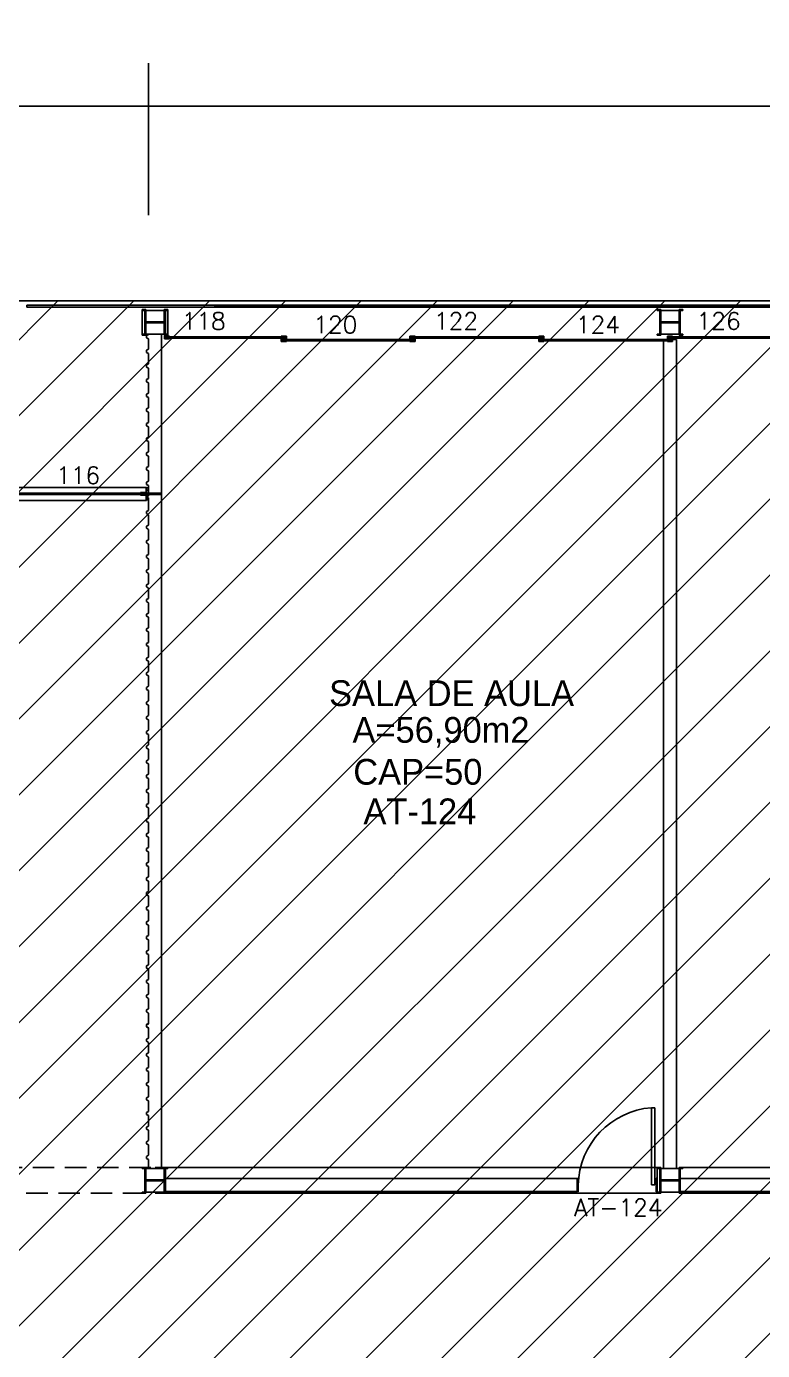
# Model space of a CAD drawing. Extents: x 966 to 1086, y 39 to 70.
# Drawn here: x 1051.29 to 1059.87, y 54.78 to 70.21 of the extents above; entities that cross this region are included whole.
import ezdxf
from ezdxf.enums import TextEntityAlignment as Align

# ---------------------------------------------------------------- set-up
doc = ezdxf.new("R2010")
doc.units = 0
doc.header["$LTSCALE"] = 0.5
doc.header["$MEASUREMENT"] = 0
doc.header["$PDMODE"] = 34
doc.header["$PDSIZE"] = 0.1
doc.linetypes.add('DASHED', pattern=[0.75, 0.5, -0.25])
doc.layers.get('0').update_dxf_attribs({"color": 3, "linetype": 'CONTINUOUS'})
doc.layers.get('DEFPOINTS').update_dxf_attribs({"linetype": 'CONTINUOUS'})
for name, color, linetype in [('3', 2, 'CONTINUOUS'), ('DIVISORIA', 1, 'CONTINUOUS'), ('ENDEREÇO', 2, 'CONTINUOUS'), ('MATRIZ', 2, 'CONTINUOUS'), ('MATRIZ-1', 1, 'CONTINUOUS'), ('NMOD', 2, 'CONTINUOUS'), ('PROJ', 1, 'DASHED'), ('TEXTO-CENTRO-CUSTO', 2, 'CONTINUOUS')]:
    doc.layers.add(name, color=color, linetype=linetype)
doc.styles.add('FONTE', font='FONTE.shx', dxfattribs={"height": 0.4})
doc.styles.add('ROMANS', font='simplex.shx', dxfattribs={"height": 0.3})
doc.styles.add('UNB-100', font='simplex.shx', dxfattribs={"height": 0.2})
doc.dimstyles.new('1', dxfattribs={"dimtxt": 0.3, "dimasz": 0.18, "dimexe": 0.5, "dimexo": 1, "dimgap": 0.08, "dimtad": 1, "dimdec": 4, "dimzin": 12, "dimdsep": 46, "dimtxsty": 'ROMANS', "dimblk1": 'NONE', "dimblk2": 'NONE', "dimsah": 1, "dimcen": 0, "dimclrd": 2, "dimclre": 2, "dimclrt": 2, "dimadec": 0, "dimazin": 0, "dimtfac": 1, "dimtdec": 4, "dimtofl": 0, "dimtmove": 2, "dimatfit": 3, "dimldrblk": 'NONE', "dimfxl": 0, "dimtolj": 1, "dimtzin": 4, "dimarcsym": 0})

# ---------------------------------------------------------------- blocks, each defined once
blk = doc.blocks.new('*D9')
at = {"layer": 'DEFPOINTS', "color": 0, "linetype": 'Continuous'}
for p in [(1052.717, 69.283), (1052.717, 67.013), (1070.717, 66.625)]:
    blk.add_point(p, dxfattribs=at)
at = {"layer": 'TEXTO-CENTRO-CUSTO', "color": 2, "linetype": 'Continuous', "lineweight": -2}
for p, q in [((1052.717, 68.013), (1052.717, 69.783)), ((1070.717, 67.625), (1070.717, 69.783)), ((1070.717, 69.283), (1052.717, 69.283))]:
    blk.add_line(p, q, dxfattribs=at)
at = {"layer": 'TEXTO-CENTRO-CUSTO', "color": 2, "linetype": 'Continuous', "insert": (1061.717, 69.513), "char_height": 0.3, "attachment_point": 5, "style": 'ROMANS'}
blk.add_mtext('\\A1;Salas de Aula', dxfattribs=at)
blk = doc.blocks.new('_NONE')
at = {"color": 0, "linetype": 'ByBlock'}
blk.add_circle((0, 0), 0.25, dxfattribs=at)
blk = doc.blocks.new('*D10')
at = {"color": 2, "linetype": 'ByBlock'}
for p, q in [((796.792, 160.257), (796.792, 162.027)), ((802.641, 160.257), (802.641, 162.027)), ((802.641, 161.527), (796.792, 161.527))]:
    blk.add_line(p, q, dxfattribs=at)
at = {"layer": 'DEFPOINTS', "color": 0, "linetype": 'ByBlock'}
for p in [(796.792, 161.527), (796.792, 159.257), (802.641, 159.257)]:
    blk.add_point(p, dxfattribs=at)
at = {"color": 2, "linetype": 'ByBlock', "insert": (799.717, 161.757), "char_height": 0.3, "attachment_point": 5, "style": 'ROMANS'}
blk.add_mtext('\\A1;Entrada', dxfattribs=at)

msp = doc.modelspace()

# ---------------------------------------------------------------- hatches: boundary and pattern name
at = {"layer": 'DIVISORIA'}
h = msp.add_hatch(dxfattribs=at)
h.set_pattern_fill('ANSI31', color=256, scale=5, style=0)
h.paths.add_polyline_path([(965.64165, 67.0132), (965.64165, 42.5132), (1085.94106, 42.5132), (1085.94106, 67.0132)])

# ---------------------------------------------------------------- linework, layer by layer
msp.add_lwpolyline([(965.64165, 67.0132), (1085.94106, 67.0132), (1085.94106, 42.5132), (965.64165, 42.5132)], close=True)
at = {"layer": 'MATRIZ'}
for p, q in [((1052.86707, 56.90082), (1052.86707, 66.6252)), ((1058.71665, 56.90082), (1058.71665, 66.56448)), ((1058.71665, 66.56448), (1058.86665, 66.56448)), ((1058.86665, 66.56448), (1058.86665, 56.90082)), ((1058.57612, 57.61034), (1058.61612, 57.61034)), ((1058.57612, 56.71034), (1058.57612, 57.61034)), ((1058.61612, 57.61034), (1058.61612, 56.71034)), ((1052.71655, 56.90082), (1052.89965, 56.90082)), ((1052.89965, 56.91282), (1052.94165, 56.91282)), ((1052.89965, 56.91282), (1052.89965, 56.61282)), ((1052.91165, 56.90082), (1052.94165, 56.90082)), ((1052.91165, 56.90082), (1052.91165, 56.62482)), ((1057.71175, 56.78482), (1052.91165, 56.78482)), ((1052.94165, 56.90082), (1052.94165, 56.91282)), ((1057.71175, 56.63482), (1057.71175, 56.78482)), ((1057.71675, 56.79077), (1057.71675, 56.63077)), ((1057.71675, 56.79077), (1057.72175, 56.79077)), ((1057.72175, 56.79077), (1057.72175, 56.63077)), ((1058.63165, 56.79077), (1058.63665, 56.79077)), ((1058.63165, 56.79077), (1058.63165, 56.63077)), ((1058.63665, 56.79077), (1058.63665, 56.63077)), ((1058.64165, 56.91282), (1058.68365, 56.91282)), ((1058.64165, 56.90082), (1058.64165, 56.91282)), ((1058.64165, 56.90125), (1058.64165, 56.91282)), ((1058.64165, 56.90082), (1058.64165, 56.62482)), ((1058.64165, 56.90082), (1058.67165, 56.90082)), ((1058.67165, 56.90082), (1058.67165, 56.62482)), ((1058.68365, 56.91282), (1058.68365, 56.61282)), ((1058.68365, 56.91282), (1058.68365, 56.61325)), ((1058.68365, 56.90082), (1058.89965, 56.90082)), ((1058.89965, 56.91282), (1058.89965, 56.61282)), ((1058.89965, 56.91282), (1058.94165, 56.91282)), ((1058.91165, 56.90082), (1058.91165, 56.62482)), ((1058.91165, 56.90082), (1058.94165, 56.90082)), ((1058.91165, 56.78482), (1063.71175, 56.78482)), ((1058.94165, 56.90082), (1058.94165, 56.91282)), ((1052.71655, 56.76882), (1052.89965, 56.76882)), ((1052.71655, 56.75682), (1052.89965, 56.75682)), ((1052.91165, 56.63482), (1057.71175, 56.63482)), ((1057.71675, 56.63077), (1057.72175, 56.63077)), ((1058.61612, 56.71034), (1058.57612, 56.71034)), ((1058.63165, 56.63077), (1058.63665, 56.63077)), ((1058.68365, 56.76882), (1058.89965, 56.76882)), ((1058.68365, 56.75682), (1058.89965, 56.75682)), ((1058.91165, 56.63482), (1063.71175, 56.63482)), ((1052.71655, 56.62482), (1052.89965, 56.62482)), ((1052.94165, 56.61282), (1052.89965, 56.61282)), ((1052.94165, 56.62482), (1052.91165, 56.62482)), ((1052.94165, 56.61282), (1052.94165, 56.62482)), ((1058.64165, 56.61282), (1058.64165, 56.62482)), ((1058.67165, 56.62482), (1058.64165, 56.62482)), ((1058.68365, 56.61282), (1058.64165, 56.61282)), ((1058.68365, 56.62482), (1058.89965, 56.62482)), ((1058.94165, 56.61325), (1058.89965, 56.61325)), ((1058.94165, 56.61282), (1058.89965, 56.61282)), ((1058.94165, 56.62482), (1058.91165, 56.62482)), ((1058.94165, 56.61325), (1058.94165, 56.62525)), ((1058.94165, 56.61282), (1058.94165, 56.62482))]:
    msp.add_line(p, q, dxfattribs=at)
msp.add_arc((1058.64558, 56.68887), 0.92408, 94.310497, 178.642288, dxfattribs=at)
at = {"layer": 'MATRIZ-1'}
for p, q in [((1085.94106, 67.0132), (965.64165, 67.0132)), ((1085.94106, 66.9632), (1051.29606, 66.9632)), ((1051.29606, 66.9632), (1051.29606, 66.9382)), ((1085.94106, 66.9382), (1051.29606, 66.9382)), ((1052.64165, 66.9132), (1052.68365, 66.9132)), ((1052.64165, 66.9012), (1052.64165, 66.9132)), ((1052.64165, 66.9012), (1052.64165, 66.6252)), ((1052.64165, 66.9012), (1052.67165, 66.9012)), ((1052.67165, 66.9012), (1052.67165, 66.6252)), ((1052.68365, 66.9132), (1052.68365, 66.6132)), ((1052.68365, 66.9012), (1052.89965, 66.9012)), ((1052.89965, 66.9132), (1052.94165, 66.9132)), ((1052.89965, 66.9132), (1052.89965, 66.6132)), ((1052.91165, 66.9012), (1052.94165, 66.9012)), ((1052.91165, 66.9012), (1052.91165, 66.6252)), ((1052.94165, 66.9012), (1052.94165, 66.9132)), ((1052.94165, 66.9012), (1052.94165, 66.6252)), ((1082.69123, 66.94754), (1053.47973, 66.94754)), ((1058.64165, 66.91362), (1058.68365, 66.91362)), ((1058.64165, 66.90162), (1058.64165, 66.91362)), ((1058.64165, 66.90162), (1058.67165, 66.90162)), ((1058.67165, 66.90162), (1058.67165, 66.62562)), ((1058.67165, 66.9012), (1058.67165, 66.62562)), ((1058.68365, 66.91362), (1058.68365, 66.61362)), ((1058.68365, 66.9132), (1058.68365, 66.61362)), ((1058.68365, 66.90162), (1058.89965, 66.90162)), ((1058.89965, 66.91362), (1058.89965, 66.61362)), ((1058.89965, 66.91362), (1058.94165, 66.91362)), ((1058.89965, 66.9132), (1058.89965, 66.61362)), ((1058.91165, 66.90162), (1058.91165, 66.62562)), ((1058.91165, 66.90162), (1058.94165, 66.90162)), ((1058.91165, 66.9012), (1058.91165, 66.62562)), ((1058.94165, 66.90162), (1058.94165, 66.91362)), ((1052.68365, 66.7692), (1052.89965, 66.7692)), ((1052.68365, 66.7572), (1052.89965, 66.7572)), ((1058.68365, 66.76962), (1058.89965, 66.76962)), ((1058.68365, 66.75762), (1058.89965, 66.75762)), ((1052.64165, 66.6132), (1052.64165, 66.6252)), ((1052.67165, 66.6252), (1052.64165, 66.6252)), ((1052.68365, 66.6132), (1052.64165, 66.6132)), ((1052.68365, 66.6252), (1052.89965, 66.6252)), ((1052.69155, 66.60798), (1052.71655, 66.62048)), ((1052.69155, 66.58298), (1052.69155, 66.60798)), ((1052.69155, 66.58298), (1052.71655, 66.57048)), ((1052.71655, 66.44968), (1052.71655, 66.57048)), ((1052.94165, 66.6132), (1052.89965, 66.6132)), ((1052.90017, 66.60086), (1052.96017, 66.60086)), ((1052.90017, 66.57086), (1052.90017, 66.60086)), ((1052.96017, 66.57086), (1052.90017, 66.57086)), ((1052.90717, 66.57786), (1052.90717, 66.59386)), ((1054.31465, 66.59386), (1052.90717, 66.59386)), ((1054.31465, 66.57786), (1052.90717, 66.57786)), ((1052.94165, 66.6252), (1052.91165, 66.6252)), ((1052.94165, 66.6132), (1052.94165, 66.6252)), ((1054.32165, 66.60086), (1054.26165, 66.60086)), ((1054.26165, 66.57086), (1054.32165, 66.57086)), ((1054.26165, 66.54086), (1054.26165, 66.57086)), ((1054.32165, 66.54086), (1054.26165, 66.54086)), ((1054.26865, 66.56386), (1054.26865, 66.54786)), ((1055.81465, 66.56386), (1054.26865, 66.56386)), ((1055.81465, 66.54786), (1054.26865, 66.54786)), ((1054.31465, 66.57786), (1054.31465, 66.59386)), ((1054.32165, 66.57086), (1054.32165, 66.60086)), ((1055.76165, 66.60086), (1055.82165, 66.60086)), ((1055.76165, 66.57086), (1055.76165, 66.60086)), ((1055.82165, 66.57086), (1055.76165, 66.57086)), ((1055.76165, 66.54086), (1055.82165, 66.54086)), ((1057.31465, 66.59386), (1055.76865, 66.59386)), ((1055.76865, 66.57786), (1055.76865, 66.59386)), ((1057.31465, 66.57786), (1055.76865, 66.57786)), ((1055.81465, 66.56386), (1055.81465, 66.54786)), ((1055.82165, 66.54086), (1055.82165, 66.57086)), ((1057.32165, 66.60086), (1057.26165, 66.60086)), ((1057.26165, 66.57086), (1057.32165, 66.57086)), ((1057.26165, 66.54086), (1057.26165, 66.57086)), ((1057.32165, 66.54086), (1057.26165, 66.54086)), ((1058.81465, 66.56386), (1057.26865, 66.56386)), ((1057.26865, 66.56386), (1057.26865, 66.54786)), ((1058.81465, 66.54786), (1057.26865, 66.54786)), ((1057.31465, 66.57786), (1057.31465, 66.59386)), ((1057.32165, 66.57086), (1057.32165, 66.60086)), ((1058.64165, 66.61362), (1058.64165, 66.62562)), ((1058.67165, 66.62562), (1058.64165, 66.62562)), ((1058.64165, 66.61362), (1058.64165, 66.6252)), ((1058.68365, 66.61362), (1058.64165, 66.61362)), ((1058.68365, 66.62562), (1058.89965, 66.62562)), ((1058.76165, 66.60086), (1058.82165, 66.60086)), ((1058.76165, 66.57086), (1058.76165, 66.60086)), ((1058.82165, 66.57086), (1058.76165, 66.57086)), ((1058.76165, 66.54086), (1058.82165, 66.54086)), ((1058.76865, 66.57786), (1058.76865, 66.59386)), ((1060.31465, 66.59386), (1058.76865, 66.59386)), ((1060.31465, 66.57786), (1058.76865, 66.57786)), ((1058.81465, 66.56386), (1058.81465, 66.54786)), ((1058.82165, 66.54086), (1058.82165, 66.57086)), ((1058.94165, 66.61362), (1058.89965, 66.61362)), ((1058.94165, 66.62562), (1058.91165, 66.62562)), ((1058.94165, 66.61362), (1058.94165, 66.62562)), ((1052.71655, 66.44968), (1052.69155, 66.43718)), ((1052.69155, 66.43718), (1052.69155, 66.41218)), ((1052.69155, 66.41218), (1052.71655, 66.39968)), ((1052.71655, 66.39968), (1052.71655, 66.27922)), ((1052.71655, 66.27922), (1052.69155, 66.26672)), ((1052.69155, 66.26672), (1052.69155, 66.24172)), ((1052.69155, 66.24172), (1052.71655, 66.22922)), ((1052.71655, 66.22922), (1052.71655, 66.10808)), ((1052.71655, 66.10808), (1052.69155, 66.09558)), ((1052.69155, 66.09558), (1052.69155, 66.07058)), ((1052.69155, 66.07058), (1052.71655, 66.05808)), ((1052.71655, 66.05808), (1052.71655, 65.93728)), ((1052.71655, 65.93728), (1052.69155, 65.92478)), ((1052.69155, 65.92478), (1052.69155, 65.89978)), ((1052.69155, 65.89978), (1052.71655, 65.88728)), ((1052.71655, 65.88728), (1052.71655, 65.76648)), ((1052.71655, 65.76648), (1052.69155, 65.75398)), ((1052.69155, 65.75398), (1052.69155, 65.72898)), ((1052.69155, 65.72898), (1052.71655, 65.71648)), ((1052.69155, 65.58318), (1052.71655, 65.59568)), ((1052.69155, 65.55818), (1052.69155, 65.58318)), ((1052.71655, 65.71648), (1052.71655, 65.59568)), ((1052.69155, 65.55818), (1052.71655, 65.54568)), ((1052.71655, 65.42488), (1052.69155, 65.41238)), ((1052.71655, 65.42488), (1052.71655, 65.54568)), ((1052.69155, 65.41238), (1052.69155, 65.38738)), ((1052.69155, 65.38738), (1052.71655, 65.37488)), ((1052.71655, 65.37488), (1052.71655, 65.25442)), ((1052.71655, 65.25442), (1052.69155, 65.24192)), ((1052.69155, 65.24192), (1052.69155, 65.21692)), ((1052.69155, 65.21692), (1052.71655, 65.20442)), ((1052.71655, 65.20442), (1052.71655, 65.08328)), ((1052.71655, 65.08328), (1052.69155, 65.07078)), ((1052.69155, 65.07078), (1052.69155, 65.04578)), ((1052.69155, 65.04578), (1052.71655, 65.03328)), ((1052.71655, 65.03328), (1052.71655, 64.91248)), ((1052.68667, 64.8382), (1046.89663, 64.8382)), ((1052.68667, 64.8382), (1052.69167, 64.8382)), ((1052.68667, 64.6882), (1052.68667, 64.8382)), ((1052.71655, 64.91248), (1052.69155, 64.89998)), ((1052.69155, 64.89998), (1052.69155, 64.87498)), ((1052.69155, 64.87498), (1052.71655, 64.86248)), ((1052.69167, 64.6882), (1052.69167, 64.8382)), ((1052.71667, 64.8332), (1052.69167, 64.8332)), ((1052.69167, 64.8082), (1052.69167, 64.8332)), ((1052.71667, 64.8082), (1052.69167, 64.8082)), ((1052.71655, 64.86248), (1052.71655, 64.74168)), ((1052.71667, 64.8332), (1052.71667, 64.8082)), ((1052.68667, 64.6882), (1046.89663, 64.6882)), ((1052.68275, 64.7782), (1052.62275, 64.7782)), ((1052.62275, 64.7482), (1052.68275, 64.7482)), ((1052.67575, 64.7712), (1052.67575, 64.7552)), ((1052.68275, 64.7482), (1052.68275, 64.7782)), ((1052.68667, 64.6882), (1052.69167, 64.6882)), ((1052.71655, 64.74168), (1052.69155, 64.72918)), ((1052.69155, 64.72918), (1052.69155, 64.70418)), ((1052.69155, 64.70418), (1052.71655, 64.69168)), ((1052.71667, 64.71813), (1052.69167, 64.71813)), ((1052.69167, 64.69313), (1052.69167, 64.71813)), ((1052.71667, 64.69313), (1052.69167, 64.69313)), ((1052.71655, 64.69168), (1052.71655, 64.57088)), ((1052.71667, 64.71813), (1052.71667, 64.69313)), ((1052.69155, 64.55838), (1052.71655, 64.57088)), ((1052.69155, 64.53338), (1052.69155, 64.55838)), ((1052.69155, 64.53338), (1052.71655, 64.52088)), ((1052.71655, 64.40008), (1052.71655, 64.52088)), ((1052.71655, 64.40008), (1052.69155, 64.38758)), ((1052.69155, 64.38758), (1052.69155, 64.36258)), ((1052.69155, 64.36258), (1052.71655, 64.35008)), ((1052.71655, 64.35008), (1052.71655, 64.22962)), ((1052.71655, 64.22962), (1052.69155, 64.21712)), ((1052.69155, 64.21712), (1052.69155, 64.19212)), ((1052.69155, 64.19212), (1052.71655, 64.17962)), ((1052.71655, 64.05848), (1052.69155, 64.04598)), ((1052.69155, 64.04598), (1052.69155, 64.02098)), ((1052.71655, 64.17962), (1052.71655, 64.05848)), ((1052.69155, 64.02098), (1052.71655, 64.00848)), ((1052.71655, 63.88768), (1052.69155, 63.87518)), ((1052.71655, 64.00848), (1052.71655, 63.88768)), ((1052.69155, 63.87518), (1052.69155, 63.85018)), ((1052.69155, 63.85018), (1052.71655, 63.83768)), ((1052.71655, 63.83768), (1052.71655, 63.71688)), ((1052.71655, 63.71688), (1052.69155, 63.70438)), ((1052.69155, 63.70438), (1052.69155, 63.67938)), ((1052.69155, 63.67938), (1052.71655, 63.66688)), ((1052.71655, 63.66688), (1052.71655, 63.54608)), ((1052.69155, 63.53358), (1052.71655, 63.54608)), ((1052.69155, 63.50858), (1052.69155, 63.53358)), ((1052.69155, 63.50858), (1052.71655, 63.49608)), ((1052.71655, 63.37528), (1052.71655, 63.49608)), ((1052.71655, 63.37528), (1052.69155, 63.36278)), ((1052.69155, 63.36278), (1052.69155, 63.33778)), ((1052.69155, 63.33778), (1052.71655, 63.32528)), ((1052.71655, 63.32528), (1052.71655, 63.20482)), ((1052.71655, 63.20482), (1052.69155, 63.19232)), ((1052.69155, 63.19232), (1052.69155, 63.16732)), ((1052.69155, 63.16732), (1052.71655, 63.15482)), ((1052.71655, 63.15482), (1052.71655, 63.03368)), ((1052.71655, 63.03368), (1052.69155, 63.02118)), ((1052.69155, 63.02118), (1052.69155, 62.99618)), ((1052.69155, 62.99618), (1052.71655, 62.98368)), ((1052.71655, 62.98368), (1052.71655, 62.86288)), ((1052.71655, 62.86288), (1052.69155, 62.85038)), ((1052.69155, 62.85038), (1052.69155, 62.82538)), ((1052.69155, 62.82538), (1052.71655, 62.81288)), ((1052.71655, 62.81288), (1052.71655, 62.69208)), ((1052.71655, 62.69208), (1052.69155, 62.67958)), ((1052.69155, 62.67958), (1052.69155, 62.65458)), ((1052.69155, 62.65458), (1052.71655, 62.64208)), ((1052.69155, 62.50878), (1052.71655, 62.52128)), ((1052.69155, 62.48378), (1052.69155, 62.50878)), ((1052.71655, 62.64208), (1052.71655, 62.52128)), ((1052.69155, 62.48378), (1052.71655, 62.47128)), ((1052.71655, 62.35048), (1052.69155, 62.33798)), ((1052.71655, 62.35048), (1052.71655, 62.47128)), ((1052.69155, 62.33798), (1052.69155, 62.31298)), ((1052.69155, 62.31298), (1052.71655, 62.30048)), ((1052.71655, 62.30048), (1052.71655, 62.18002)), ((1052.71655, 62.18002), (1052.69155, 62.16752)), ((1052.69155, 62.16752), (1052.69155, 62.14252)), ((1052.69155, 62.14252), (1052.71655, 62.13002)), ((1052.71655, 62.13002), (1052.71655, 62.00888)), ((1052.71655, 62.00888), (1052.69155, 61.99638)), ((1052.69155, 61.99638), (1052.69155, 61.97138)), ((1052.69155, 61.97138), (1052.71655, 61.95888)), ((1052.71655, 61.95888), (1052.71655, 61.83808)), ((1052.71655, 61.83808), (1052.69155, 61.82558)), ((1052.69155, 61.82558), (1052.69155, 61.80058)), ((1052.69155, 61.80058), (1052.71655, 61.78808)), ((1052.71655, 61.78808), (1052.71655, 61.66728)), ((1052.71655, 61.66728), (1052.69155, 61.65478)), ((1052.69155, 61.65478), (1052.69155, 61.62978)), ((1052.69155, 61.62978), (1052.71655, 61.61728)), ((1052.71655, 61.61728), (1052.71655, 61.49648)), ((1052.69155, 61.48398), (1052.71655, 61.49648)), ((1052.69155, 61.45898), (1052.69155, 61.48398)), ((1052.69155, 61.45898), (1052.71655, 61.44648)), ((1052.71655, 61.32568), (1052.71655, 61.44648)), ((1052.71655, 61.32568), (1052.69155, 61.31318)), ((1052.69155, 61.31318), (1052.69155, 61.28818)), ((1052.69155, 61.28818), (1052.71655, 61.27568)), ((1052.71655, 61.27568), (1052.71655, 61.15522)), ((1052.71655, 61.15522), (1052.69155, 61.14272)), ((1052.69155, 61.14272), (1052.69155, 61.11772)), ((1052.69155, 61.11772), (1052.71655, 61.10522)), ((1052.71655, 61.10522), (1052.71655, 60.98408)), ((1052.71655, 60.98408), (1052.69155, 60.97158)), ((1052.69155, 60.97158), (1052.69155, 60.94658)), ((1052.69155, 60.94658), (1052.71655, 60.93408)), ((1052.71655, 60.81328), (1052.69155, 60.80078)), ((1052.69155, 60.80078), (1052.69155, 60.77578)), ((1052.71655, 60.93408), (1052.71655, 60.81328)), ((1052.69155, 60.77578), (1052.71655, 60.76328)), ((1052.71655, 60.64248), (1052.69155, 60.62998)), ((1052.71655, 60.76328), (1052.71655, 60.64248)), ((1052.69155, 60.62998), (1052.69155, 60.60498)), ((1052.69155, 60.60498), (1052.71655, 60.59248)), ((1052.71655, 60.59248), (1052.71655, 60.47168)), ((1052.69155, 60.45918), (1052.71655, 60.47168)), ((1052.69155, 60.43418), (1052.69155, 60.45918)), ((1052.69155, 60.43418), (1052.71655, 60.42168)), ((1052.71655, 60.30088), (1052.71655, 60.42168)), ((1052.71655, 60.30088), (1052.69155, 60.28838)), ((1052.69155, 60.28838), (1052.69155, 60.26338)), ((1052.69155, 60.26338), (1052.71655, 60.25088)), ((1052.71655, 60.25088), (1052.71655, 60.13042)), ((1052.71655, 60.13042), (1052.69155, 60.11792)), ((1052.69155, 60.11792), (1052.69155, 60.09292)), ((1052.69155, 60.09292), (1052.71655, 60.08042)), ((1052.71655, 60.08042), (1052.71655, 59.95928)), ((1052.71655, 59.95928), (1052.69155, 59.94678)), ((1052.69155, 59.94678), (1052.69155, 59.92178)), ((1052.69155, 59.92178), (1052.71655, 59.90928)), ((1052.71655, 59.90928), (1052.71655, 59.78848)), ((1052.71655, 59.78848), (1052.69155, 59.77598)), ((1052.69155, 59.77598), (1052.69155, 59.75098)), ((1052.69155, 59.75098), (1052.71655, 59.73848)), ((1052.71655, 59.73848), (1052.71655, 59.61768)), ((1052.71655, 59.61768), (1052.69155, 59.60518)), ((1052.69155, 59.60518), (1052.69155, 59.58018)), ((1052.69155, 59.58018), (1052.71655, 59.56768)), ((1052.71655, 59.56768), (1052.71655, 59.44688)), ((1052.69155, 59.43438), (1052.71655, 59.44688)), ((1052.69155, 59.40938), (1052.69155, 59.43438)), ((1052.69155, 59.40938), (1052.71655, 59.39688)), ((1052.71655, 59.27608), (1052.69155, 59.26358)), ((1052.69155, 59.26358), (1052.69155, 59.23858)), ((1052.71655, 59.27608), (1052.71655, 59.39688)), ((1052.69155, 59.23858), (1052.71655, 59.22608)), ((1052.71655, 59.10562), (1052.69155, 59.09312)), ((1052.71655, 59.22608), (1052.71655, 59.10562)), ((1052.69155, 59.09312), (1052.69155, 59.06812)), ((1052.69155, 59.06812), (1052.71655, 59.05562)), ((1052.71655, 59.05562), (1052.71655, 58.93448)), ((1052.71655, 58.93448), (1052.69155, 58.92198)), ((1052.69155, 58.92198), (1052.69155, 58.89698)), ((1052.69155, 58.89698), (1052.71655, 58.88448)), ((1052.71655, 58.88448), (1052.71655, 58.76368)), ((1052.71655, 58.76368), (1052.69155, 58.75118)), ((1052.69155, 58.75118), (1052.69155, 58.72618)), ((1052.69155, 58.72618), (1052.71655, 58.71368)), ((1052.71655, 58.71368), (1052.71655, 58.59288)), ((1052.71714, 58.70968), (1052.71714, 58.58888)), ((1052.71655, 58.59288), (1052.69155, 58.58038)), ((1052.69155, 58.58038), (1052.69155, 58.55538)), ((1052.69155, 58.55538), (1052.71655, 58.54288)), ((1052.71714, 58.58888), (1052.69214, 58.57638)), ((1052.69214, 58.57638), (1052.69214, 58.55138)), ((1052.69214, 58.55138), (1052.71714, 58.53888)), ((1052.71655, 58.54288), (1052.71655, 58.42208)), ((1052.69155, 58.40958), (1052.71655, 58.42208)), ((1052.69155, 58.38458), (1052.69155, 58.40958)), ((1052.69155, 58.38458), (1052.71655, 58.37208)), ((1052.71655, 58.25128), (1052.71655, 58.37208)), ((1052.71655, 58.25128), (1052.69155, 58.23878)), ((1052.69155, 58.23878), (1052.69155, 58.21378)), ((1052.69155, 58.21378), (1052.71655, 58.20128)), ((1052.71655, 58.20128), (1052.71655, 58.08082)), ((1052.71655, 58.08082), (1052.69155, 58.06832)), ((1052.69155, 58.06832), (1052.69155, 58.04332)), ((1052.69155, 58.04332), (1052.71655, 58.03082)), ((1052.71655, 58.03082), (1052.71655, 57.90968)), ((1052.71655, 57.90968), (1052.69155, 57.89718)), ((1052.69155, 57.89718), (1052.69155, 57.87218)), ((1052.69155, 57.87218), (1052.71655, 57.85968)), ((1052.71655, 57.73888), (1052.69155, 57.72638)), ((1052.69155, 57.72638), (1052.69155, 57.70138)), ((1052.71655, 57.85968), (1052.71655, 57.73888)), ((1052.69155, 57.70138), (1052.71655, 57.68888)), ((1052.71655, 57.56808), (1052.69155, 57.55558)), ((1052.69155, 57.55558), (1052.69155, 57.53058)), ((1052.71655, 57.68888), (1052.71655, 57.56808)), ((1052.69155, 57.53058), (1052.71655, 57.51808)), ((1052.71655, 57.51808), (1052.71655, 57.39728)), ((1052.69155, 57.38478), (1052.71655, 57.39728)), ((1052.69155, 57.35978), (1052.69155, 57.38478)), ((1052.69155, 57.35978), (1052.71655, 57.34728)), ((1052.71655, 57.22648), (1052.71655, 57.34728)), ((1052.71655, 57.22648), (1052.69155, 57.21398)), ((1052.69155, 57.21398), (1052.69155, 57.18898)), ((1052.69155, 57.18898), (1052.71655, 57.17648)), ((1052.71655, 57.17648), (1052.71655, 57.05602)), ((1052.71655, 57.05602), (1052.69155, 57.04352)), ((1052.69155, 57.04352), (1052.69155, 57.01852)), ((1052.69155, 57.01852), (1052.71655, 57.00602)), ((1052.71655, 57.00602), (1052.71655, 56.90082)), ((1052.71714, 57.00202), (1052.71714, 56.99279)), ((1052.64165, 56.90082), (1052.64165, 56.91282)), ((1052.64165, 56.91282), (1052.68365, 56.91282)), ((1052.64165, 56.90082), (1052.67165, 56.90082)), ((1052.67165, 56.90082), (1052.67165, 56.62482)), ((1052.68365, 56.91282), (1052.68365, 56.61282)), ((1052.71655, 56.90082), (1052.68365, 56.90082)), ((1058.64165, 56.91282), (1052.79165, 56.91282)), ((1058.94165, 56.91282), (1064.64165, 56.91282)), ((1052.71655, 56.76882), (1052.68365, 56.76882)), ((1052.71655, 56.75682), (1052.68365, 56.75682)), ((1052.67165, 56.62482), (1052.64165, 56.62482)), ((1052.64165, 56.61282), (1052.64165, 56.62482)), ((1052.68365, 56.61282), (1052.64165, 56.61282)), ((1052.71655, 56.62482), (1052.68365, 56.62482)), ((1058.64165, 56.61282), (1052.79165, 56.61282)), ((1058.94165, 56.61282), (1064.64165, 56.61282))]:
    msp.add_line(p, q, dxfattribs=at)
at = {"layer": 'MATRIZ-1', "color": 1}
for p, q in [((1051.18806, 64.7712), (1052.86707, 64.7712)), ((1051.18806, 64.7552), (1052.86707, 64.7552))]:
    msp.add_line(p, q, dxfattribs=at)
at = {"layer": 'PROJ'}
for p, q in [((1046.86675, 56.91282), (1052.79165, 56.91282)), ((1046.79165, 56.61282), (1052.79165, 56.61282))]:
    msp.add_line(p, q, dxfattribs=at)

# ---------------------------------------------------------------- texts
at = {"layer": '3', "style": 'FONTE'}
for s, p in [('SALA DE AULA', (1057.67354, 62.29157)), ('A=56,90m2', (1057.15503, 61.8634)), ('CAP=50', (1056.60664, 61.37503)), ('AT-124', (1056.53495, 60.91427))]:
    msp.add_text(s, height=0.3, dxfattribs=at).set_placement(p, align=Align.RIGHT)
at = {"layer": 'ENDEREÇO', "style": 'UNB-100'}
msp.add_text('AT-124', height=0.2, dxfattribs=at).set_placement((1058.70401, 56.34703), align=Align.RIGHT)
at = {"layer": 'NMOD', "style": 'UNB-100'}
for s, p in [('118', (1053.61541, 66.67805)), ('120', (1055.14916, 66.63547)), ('122', (1056.55509, 66.67805)), ('124', (1058.20948, 66.63547)), ('126', (1059.61541, 66.67805)), ('116', (1052.15226, 64.88087))]:
    msp.add_text(s, height=0.2, dxfattribs=at).set_placement(p, align=Align.RIGHT)

# ---------------------------------------------------------------- dimensions: what is measured, and where the dimension line sits
at = {"layer": 'TEXTO-CENTRO-CUSTO', "linetype": 'Continuous'}
dim = msp.add_linear_dim(base=(1052.71655, 69.28312), p1=(1070.71665, 66.6252), p2=(1052.71655, 67.0132), text='Salas de Aula', dimstyle='1', dxfattribs=at)
dim.commit()
dim.dimension.update_dxf_attribs({"geometry": '*D9', "text_midpoint": (1061.7166, 69.51312)})
dim = msp.add_linear_dim(base=(1046.86675, 69.28312), p1=(1052.71655, 67.0132), p2=(1046.86675, 67.0132), text='Entrada', dimstyle='1', dxfattribs=at)
dim.commit()
dim.dimension.update_dxf_attribs({"geometry": '*D10', "text_midpoint": (1049.79165, 69.51312), "insert": (250.0751, -92.24427)})

doc.saveas('drawing.dxf')
